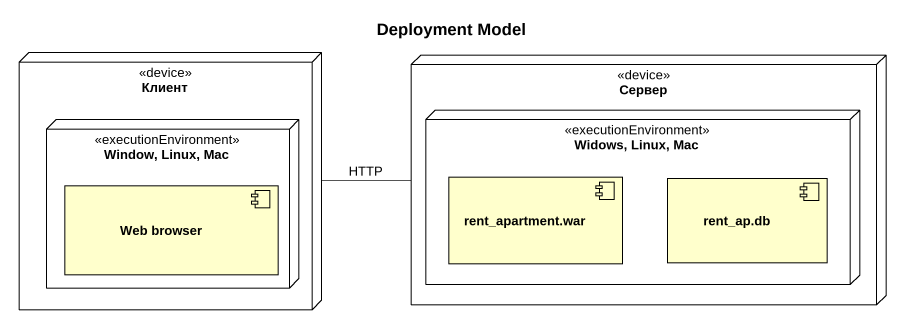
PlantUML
@startuml
title Deployment Model
node Клиент <<device>> {
  node "Window, Linux, Mac" as Window_Linux_Mac <<executionEnvironment>> {
    component "Web browser" as Web_browser
  }
}
node Сервер <<device>> {
  node "Widows, Linux, Mac" as Widows_Linux_Mac <<executionEnvironment>> {
    component "rent_apartment.war" as rent_apartment_war
    component "rent_ap.db" as rent_ap_db
  }
}
Клиент -right- Сервер : HTTP
@enduml
